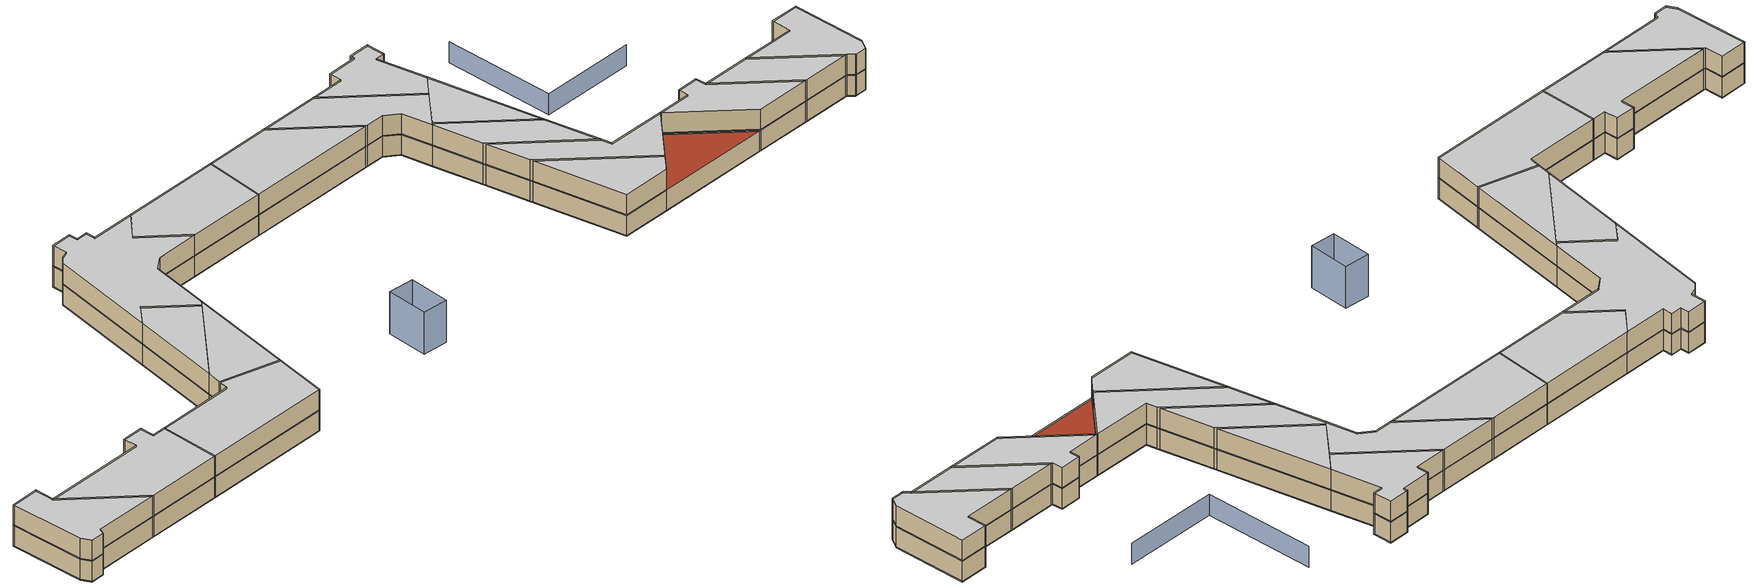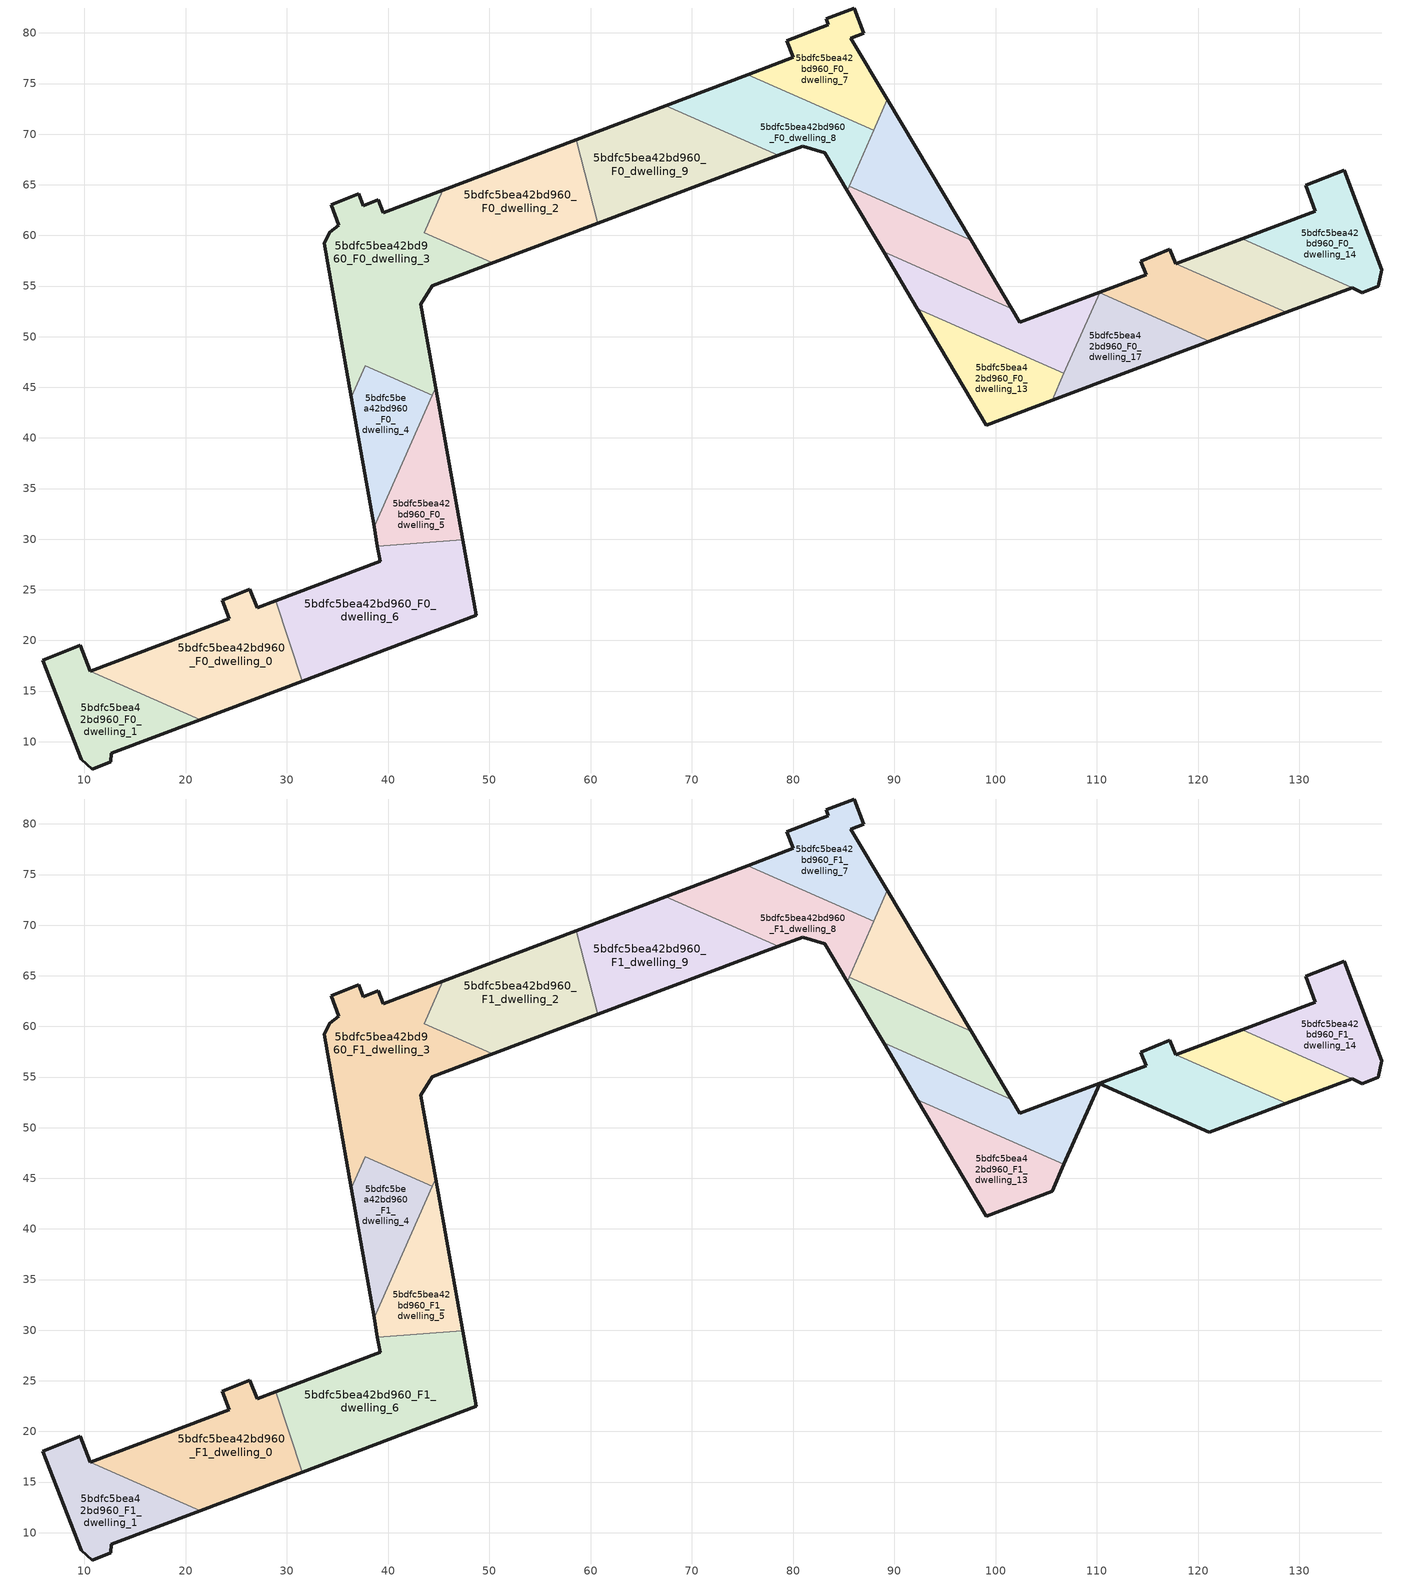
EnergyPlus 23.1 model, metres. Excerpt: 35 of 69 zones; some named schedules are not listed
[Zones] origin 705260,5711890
5bdfc5bea42bd960_F0_dwelling_0
 floor ground (EU_floor_Construction): 31.53,15.99 28.88,23.9 27.05,23.21 26.34,25.04 23.58,23.99 24.28,22.16 10.56,16.97 21.44,12.17 z0
 wall outside (EU_wall_Construction): 31.53,15.99 21.44,12.17 / 10.56,16.97 24.28,22.16 23.58,23.99 26.34,25.04 27.05,23.21 28.88,23.9 z0:3
 wall to 5bdfc5bea42bd960_F0_dwelling_6 (EU_wall_Construction): 28.88,23.9 31.53,15.99 z0:3
 wall to 5bdfc5bea42bd960_F0_dwelling_1 (EU_wall_Construction): 21.44,12.17 10.56,16.97 z0:3
5bdfc5bea42bd960_F0_dwelling_1
 floor ground (EU_floor_Construction): 21.44,12.17 10.56,16.97 9.6,19.5 5.87,18.06 9.7,8.28 10.77,7.3 12.61,8.01 12.64,8.84 z0
 wall outside (EU_wall_Construction): 21.44,12.17 12.64,8.84 12.61,8.01 10.77,7.3 9.7,8.28 5.87,18.06 9.6,19.5 10.56,16.97 z0:3
5bdfc5bea42bd960_F0_dwelling_10
 floor ground (EU_floor_Construction): 97.57,59.55 89.31,73.44 85.52,64.87 z0
 wall outside (EU_wall_Construction): 89.31,73.44 97.57,59.55 z0:3
 wall to 5bdfc5bea42bd960_F0_dwelling_11 (EU_wall_Construction): 97.57,59.55 85.52,64.87 z0:3
 wall to 5bdfc5bea42bd960_F0_dwelling_8 (EU_wall_Construction): 85.52,64.87 87.96,70.39 z0:3
 wall to 5bdfc5bea42bd960_F0_dwelling_7 (EU_wall_Construction): 87.96,70.39 89.31,73.44 z0:3
5bdfc5bea42bd960_F0_dwelling_11
 floor ground (EU_floor_Construction): 101.61,52.76 97.57,59.55 85.52,64.87 85.33,64.43 88.92,58.37 z0
 wall outside (EU_wall_Construction): 88.92,58.37 85.33,64.43 / 97.57,59.55 101.61,52.76 z0:3
 wall to 5bdfc5bea42bd960_F0_dwelling_12 (EU_wall_Construction): 101.61,52.76 88.92,58.37 z0:3
 wall to 5bdfc5bea42bd960_F0_dwelling_8 (EU_wall_Construction): 85.33,64.43 85.52,64.87 z0:3
5bdfc5bea42bd960_F0_dwelling_12
 floor ground (EU_floor_Construction): 106.75,46.37 110.27,54.34 110.3,54.41 102.39,51.45 101.61,52.76 88.92,58.37 92.23,52.78 z0
 wall outside (EU_wall_Construction): 101.61,52.76 102.39,51.45 110.3,54.41 / 92.23,52.78 88.92,58.37 z0:3
 wall to 5bdfc5bea42bd960_F0_dwelling_16 (EU_wall_Construction): 110.3,54.41 110.27,54.34 z0:3
 wall to 5bdfc5bea42bd960_F0_dwelling_13 (EU_wall_Construction): 106.75,46.37 92.23,52.78 z0:3
 wall to 5bdfc5bea42bd960_F0_dwelling_17 (EU_wall_Construction): 110.27,54.34 106.75,46.37 z0:3
5bdfc5bea42bd960_F0_dwelling_13
 floor ground (EU_floor_Construction): 105.57,43.71 106.75,46.37 92.23,52.78 99.05,41.26 z0
 wall outside (EU_wall_Construction): 105.57,43.71 99.05,41.26 92.23,52.78 z0:3
 wall to 5bdfc5bea42bd960_F0_dwelling_17 (EU_wall_Construction): 106.75,46.37 105.57,43.71 z0:3
5bdfc5bea42bd960_F0_dwelling_14
 floor ground (EU_floor_Construction): 137.8,54.96 138.14,56.59 134.44,66.42 130.62,64.95 131.55,62.37 124.35,59.67 135.24,54.86 136.19,54.36 136.29,54.4 z0
 wall outside (EU_wall_Construction): 124.35,59.67 131.55,62.37 130.62,64.95 134.44,66.42 138.14,56.59 137.8,54.96 136.29,54.4 136.19,54.36 135.24,54.86 z0:3
 wall to 5bdfc5bea42bd960_F0_dwelling_15 (EU_wall_Construction): 135.24,54.86 124.35,59.67 z0:3
5bdfc5bea42bd960_F0_dwelling_15
 floor ground (EU_floor_Construction): 135.24,54.86 124.35,59.67 117.78,57.21 128.68,52.39 z0
 wall outside (EU_wall_Construction): 117.78,57.21 124.35,59.67 / 135.24,54.86 128.68,52.39 z0:3
 wall to 5bdfc5bea42bd960_F0_dwelling_16 (EU_wall_Construction): 128.68,52.39 117.78,57.21 z0:3
5bdfc5bea42bd960_F0_dwelling_16
 floor ground (EU_floor_Construction): 128.68,52.39 117.78,57.21 117.21,58.62 114.32,57.47 114.86,56.12 110.3,54.41 110.27,54.34 121.11,49.55 z0
 wall outside (EU_wall_Construction): 110.3,54.41 114.86,56.12 114.32,57.47 117.21,58.62 117.78,57.21 / 128.68,52.39 121.11,49.55 z0:3
 wall to 5bdfc5bea42bd960_F0_dwelling_17 (EU_wall_Construction): 121.11,49.55 110.27,54.34 z0:3
5bdfc5bea42bd960_F0_dwelling_17
 floor ground (EU_floor_Construction): 121.11,49.55 110.27,54.34 105.57,43.71 z0
 wall outside (EU_wall_Construction): 121.11,49.55 105.57,43.71 z0:3
 roof outside (EU_roof_Construction): 121.11,49.55 105.57,43.71 110.27,54.34 z3
5bdfc5bea42bd960_F0_dwelling_2
 floor ground (EU_floor_Construction): 60.69,61.2 58.57,69.46 45.39,64.46 43.54,60.29 50.16,57.37 50.09,57.21 z0
 wall outside (EU_wall_Construction): 60.69,61.2 50.09,57.21 / 45.39,64.46 58.57,69.46 z0:3
 wall to 5bdfc5bea42bd960_F0_dwelling_3 (EU_wall_Construction): 50.09,57.21 50.16,57.37 43.54,60.29 45.39,64.46 z0:3
 wall to 5bdfc5bea42bd960_F0_dwelling_9 (EU_wall_Construction): 58.57,69.46 60.69,61.2 z0:3
5bdfc5bea42bd960_F0_dwelling_3
 floor ground (EU_floor_Construction): 44.67,44.96 43.19,53.2 44.36,55.05 50.09,57.21 50.16,57.37 43.54,60.29 45.39,64.46 39.49,62.23 39.02,63.52 37.52,62.95 37.08,64.1 34.36,63.02 35.1,61.03 34.24,60.3 33.68,59.23 36.35,44.01 37.73,47.13 44.34,44.21 z0
 wall outside (EU_wall_Construction): 50.09,57.21 44.36,55.05 43.19,53.2 44.67,44.96 / 36.35,44.01 33.68,59.23 34.24,60.3 35.1,61.03 34.36,63.02 37.08,64.1 37.52,62.95 39.02,63.52 39.49,62.23 45.39,64.46 z0:3
 wall to 5bdfc5bea42bd960_F0_dwelling_4 (EU_wall_Construction): 44.34,44.21 37.73,47.13 36.35,44.01 z0:3
 wall to 5bdfc5bea42bd960_F0_dwelling_5 (EU_wall_Construction): 44.67,44.96 44.34,44.21 z0:3
5bdfc5bea42bd960_F0_dwelling_4
 floor ground (EU_floor_Construction): 38.6,31.21 44.34,44.21 37.73,47.13 36.35,44.01 z0
 wall outside (EU_wall_Construction): 38.6,31.21 36.35,44.01 z0:3
 wall to 5bdfc5bea42bd960_F0_dwelling_5 (EU_wall_Construction): 44.34,44.21 38.6,31.21 z0:3
5bdfc5bea42bd960_F0_dwelling_5
 floor ground (EU_floor_Construction): 47.37,29.96 44.67,44.96 38.6,31.21 38.94,29.3 z0
 wall outside (EU_wall_Construction): 44.67,44.96 47.37,29.96 / 38.94,29.3 38.6,31.21 z0:3
 wall to 5bdfc5bea42bd960_F0_dwelling_6 (EU_wall_Construction): 47.37,29.96 38.94,29.3 z0:3
5bdfc5bea42bd960_F0_dwelling_6
 floor ground (EU_floor_Construction): 48.71,22.49 47.37,29.96 38.94,29.3 39.2,27.81 28.88,23.9 31.53,15.99 z0
 wall outside (EU_wall_Construction): 47.37,29.96 48.71,22.49 31.53,15.99 / 28.88,23.9 39.2,27.81 38.94,29.3 z0:3
5bdfc5bea42bd960_F0_dwelling_7
 floor ground (EU_floor_Construction): 87.96,70.39 89.31,73.44 85.7,79.5 86.98,79.96 86.03,82.47 83.26,81.41 83.47,80.84 79.39,79.22 80.01,77.58 75.53,75.88 z0
 wall outside (EU_wall_Construction): 75.53,75.88 80.01,77.58 79.39,79.22 83.47,80.84 83.26,81.41 86.03,82.47 86.98,79.96 85.7,79.5 89.31,73.44 z0:3
 wall to 5bdfc5bea42bd960_F0_dwelling_8 (EU_wall_Construction): 87.96,70.39 75.53,75.88 z0:3
5bdfc5bea42bd960_F0_dwelling_8
 floor ground (EU_floor_Construction): 85.33,64.43 87.96,70.39 75.53,75.88 67.42,72.81 78.51,67.91 80.94,68.83 83.13,68.15 z0
 wall outside (EU_wall_Construction): 67.42,72.81 75.53,75.88 / 85.33,64.43 83.13,68.15 80.94,68.83 78.51,67.91 z0:3
 wall to 5bdfc5bea42bd960_F0_dwelling_9 (EU_wall_Construction): 78.51,67.91 67.42,72.81 z0:3
5bdfc5bea42bd960_F0_dwelling_9
 floor ground (EU_floor_Construction): 78.51,67.91 67.42,72.81 58.57,69.46 60.69,61.2 z0
 wall outside (EU_wall_Construction): 78.51,67.91 60.69,61.2 / 58.57,69.46 67.42,72.81 z0:3
5bdfc5bea42bd960_F1_dwelling_0
 floor to 5bdfc5bea42bd960_F0_dwelling_0 (EU_floor_Construction): 31.53,15.99 28.88,23.9 27.05,23.21 26.34,25.04 23.58,23.99 24.28,22.16 10.56,16.97 21.44,12.17 z3
 wall outside (EU_wall_Construction): 31.53,15.99 21.44,12.17 / 10.56,16.97 24.28,22.16 23.58,23.99 26.34,25.04 27.05,23.21 28.88,23.9 z3:6
 wall to 5bdfc5bea42bd960_F1_dwelling_6 (EU_wall_Construction): 28.88,23.9 31.53,15.99 z3:6
 wall to 5bdfc5bea42bd960_F1_dwelling_1 (EU_wall_Construction): 21.44,12.17 10.56,16.97 z3:6
 ceiling to 5bdfc5bea42bd960_F2_dwelling_0 (EU_floor_Construction): 28.88,23.9 31.53,15.99 21.44,12.17 10.56,16.97 24.28,22.16 23.58,23.99 26.34,25.04 27.05,23.21 z6
5bdfc5bea42bd960_F1_dwelling_1
 floor to 5bdfc5bea42bd960_F0_dwelling_1 (EU_floor_Construction): 21.44,12.17 10.56,16.97 9.6,19.5 5.87,18.06 9.7,8.28 10.77,7.3 12.61,8.01 12.64,8.84 z3
 wall outside (EU_wall_Construction): 21.44,12.17 12.64,8.84 12.61,8.01 10.77,7.3 9.7,8.28 5.87,18.06 9.6,19.5 10.56,16.97 z3:6
 ceiling to 5bdfc5bea42bd960_F2_dwelling_1 (EU_floor_Construction): 21.44,12.17 12.64,8.84 12.61,8.01 10.77,7.3 9.7,8.28 5.87,18.06 9.6,19.5 10.56,16.97 z6
5bdfc5bea42bd960_F1_dwelling_10
 floor to 5bdfc5bea42bd960_F0_dwelling_10 (EU_floor_Construction): 97.57,59.55 89.31,73.44 85.52,64.87 z3
 wall outside (EU_wall_Construction): 89.31,73.44 97.57,59.55 z3:6
 wall to 5bdfc5bea42bd960_F1_dwelling_11 (EU_wall_Construction): 97.57,59.55 85.52,64.87 z3:6
 wall to 5bdfc5bea42bd960_F1_dwelling_8 (EU_wall_Construction): 85.52,64.87 87.96,70.39 z3:6
 wall to 5bdfc5bea42bd960_F1_dwelling_7 (EU_wall_Construction): 87.96,70.39 89.31,73.44 z3:6
 ceiling to 5bdfc5bea42bd960_F2_dwelling_10 (EU_floor_Construction): 89.31,73.44 97.57,59.55 85.52,64.87 z6
5bdfc5bea42bd960_F1_dwelling_11
 floor to 5bdfc5bea42bd960_F0_dwelling_11 (EU_floor_Construction): 101.61,52.76 97.57,59.55 85.52,64.87 85.33,64.43 88.92,58.37 z3
 wall outside (EU_wall_Construction): 88.92,58.37 85.33,64.43 / 97.57,59.55 101.61,52.76 z3:6
 wall to 5bdfc5bea42bd960_F1_dwelling_12 (EU_wall_Construction): 101.61,52.76 88.92,58.37 z3:6
 wall to 5bdfc5bea42bd960_F1_dwelling_8 (EU_wall_Construction): 85.33,64.43 85.52,64.87 z3:6
 ceiling to 5bdfc5bea42bd960_F2_dwelling_11 (EU_floor_Construction): 97.57,59.55 101.61,52.76 88.92,58.37 85.33,64.43 85.52,64.87 z6
5bdfc5bea42bd960_F1_dwelling_12
 floor to 5bdfc5bea42bd960_F0_dwelling_12 (EU_floor_Construction): 106.75,46.37 110.27,54.34 110.3,54.41 102.39,51.45 101.61,52.76 88.92,58.37 92.23,52.78 z3
 wall outside (EU_wall_Construction): 101.61,52.76 102.39,51.45 110.3,54.41 / 110.27,54.34 106.75,46.37 / 92.23,52.78 88.92,58.37 z3:6
 wall to 5bdfc5bea42bd960_F1_dwelling_16 (EU_wall_Construction): 110.3,54.41 110.27,54.34 z3:6
 wall to 5bdfc5bea42bd960_F1_dwelling_13 (EU_wall_Construction): 106.75,46.37 92.23,52.78 z3:6
 ceiling to 5bdfc5bea42bd960_F2_dwelling_12 (EU_floor_Construction): 110.3,54.41 110.27,54.34 106.75,46.37 92.23,52.78 88.92,58.37 101.61,52.76 102.39,51.45 z6
5bdfc5bea42bd960_F1_dwelling_13
 floor to 5bdfc5bea42bd960_F0_dwelling_13 (EU_floor_Construction): 105.57,43.71 106.75,46.37 92.23,52.78 99.05,41.26 z3
 wall outside (EU_wall_Construction): 106.75,46.37 105.57,43.71 99.05,41.26 92.23,52.78 z3:6
 ceiling to 5bdfc5bea42bd960_F2_dwelling_13 (EU_floor_Construction): 106.75,46.37 105.57,43.71 99.05,41.26 92.23,52.78 z6
5bdfc5bea42bd960_F1_dwelling_14
 floor to 5bdfc5bea42bd960_F0_dwelling_14 (EU_floor_Construction): 137.8,54.96 138.14,56.59 134.44,66.42 130.62,64.95 131.55,62.37 124.35,59.67 135.24,54.86 136.19,54.36 136.29,54.4 z3
 wall outside (EU_wall_Construction): 124.35,59.67 131.55,62.37 130.62,64.95 134.44,66.42 138.14,56.59 137.8,54.96 136.29,54.4 136.19,54.36 135.24,54.86 z3:6
 wall to 5bdfc5bea42bd960_F1_dwelling_15 (EU_wall_Construction): 135.24,54.86 124.35,59.67 z3:6
 ceiling to 5bdfc5bea42bd960_F2_dwelling_14 (EU_floor_Construction): 134.44,66.42 138.14,56.59 137.8,54.96 136.29,54.4 136.19,54.36 135.24,54.86 124.35,59.67 131.55,62.37 130.62,64.95 z6
5bdfc5bea42bd960_F1_dwelling_15
 floor to 5bdfc5bea42bd960_F0_dwelling_15 (EU_floor_Construction): 135.24,54.86 124.35,59.67 117.78,57.21 128.68,52.39 z3
 wall outside (EU_wall_Construction): 117.78,57.21 124.35,59.67 / 135.24,54.86 128.68,52.39 z3:6
 wall to 5bdfc5bea42bd960_F1_dwelling_16 (EU_wall_Construction): 128.68,52.39 117.78,57.21 z3:6
 ceiling to 5bdfc5bea42bd960_F2_dwelling_15 (EU_floor_Construction): 135.24,54.86 128.68,52.39 117.78,57.21 124.35,59.67 z6
5bdfc5bea42bd960_F1_dwelling_16
 floor to 5bdfc5bea42bd960_F0_dwelling_16 (EU_floor_Construction): 128.68,52.39 117.78,57.21 117.21,58.62 114.32,57.47 114.86,56.12 110.3,54.41 110.27,54.34 121.11,49.55 z3
 wall outside (EU_wall_Construction): 110.3,54.41 114.86,56.12 114.32,57.47 117.21,58.62 117.78,57.21 / 128.68,52.39 121.11,49.55 110.27,54.34 z3:6
 ceiling to 5bdfc5bea42bd960_F2_dwelling_16 (EU_floor_Construction): 128.68,52.39 121.11,49.55 110.27,54.34 110.3,54.41 114.86,56.12 114.32,57.47 117.21,58.62 117.78,57.21 z6
5bdfc5bea42bd960_F1_dwelling_2
 floor to 5bdfc5bea42bd960_F0_dwelling_2 (EU_floor_Construction): 60.69,61.2 58.57,69.46 45.39,64.46 43.54,60.29 50.16,57.37 50.09,57.21 z3
 wall outside (EU_wall_Construction): 60.69,61.2 50.09,57.21 / 45.39,64.46 58.57,69.46 z3:6
 wall to 5bdfc5bea42bd960_F1_dwelling_3 (EU_wall_Construction): 50.09,57.21 50.16,57.37 43.54,60.29 45.39,64.46 z3:6
 wall to 5bdfc5bea42bd960_F1_dwelling_9 (EU_wall_Construction): 58.57,69.46 60.69,61.2 z3:6
 ceiling to 5bdfc5bea42bd960_F2_dwelling_2 (EU_floor_Construction): 58.57,69.46 60.69,61.2 50.09,57.21 50.16,57.37 43.54,60.29 45.39,64.46 z6
5bdfc5bea42bd960_F1_dwelling_3
 floor to 5bdfc5bea42bd960_F0_dwelling_3 (EU_floor_Construction): 44.67,44.96 43.19,53.2 44.36,55.05 50.09,57.21 50.16,57.37 43.54,60.29 45.39,64.46 39.49,62.23 39.02,63.52 37.52,62.95 37.08,64.1 34.36,63.02 35.1,61.03 34.24,60.3 33.68,59.23 36.35,44.01 37.73,47.13 44.34,44.21 z3
 wall outside (EU_wall_Construction): 50.09,57.21 44.36,55.05 43.19,53.2 44.67,44.96 / 36.35,44.01 33.68,59.23 34.24,60.3 35.1,61.03 34.36,63.02 37.08,64.1 37.52,62.95 39.02,63.52 39.49,62.23 45.39,64.46 z3:6
 wall to 5bdfc5bea42bd960_F1_dwelling_4 (EU_wall_Construction): 44.34,44.21 37.73,47.13 36.35,44.01 z3:6
 wall to 5bdfc5bea42bd960_F1_dwelling_5 (EU_wall_Construction): 44.67,44.96 44.34,44.21 z3:6
 ceiling to 5bdfc5bea42bd960_F2_dwelling_3 (EU_floor_Construction): 45.39,64.46 43.54,60.29 50.16,57.37 50.09,57.21 44.36,55.05 43.19,53.2 44.67,44.96 44.34,44.21 37.73,47.13 36.35,44.01 33.68,59.23 34.24,60.3 35.1,61.03 34.36,63.02 37.08,64.1 37.52,62.95 39.02,63.52 39.49,62.23 z6
5bdfc5bea42bd960_F1_dwelling_4
 floor to 5bdfc5bea42bd960_F0_dwelling_4 (EU_floor_Construction): 38.6,31.21 44.34,44.21 37.73,47.13 36.35,44.01 z3
 wall outside (EU_wall_Construction): 38.6,31.21 36.35,44.01 z3:6
 wall to 5bdfc5bea42bd960_F1_dwelling_5 (EU_wall_Construction): 44.34,44.21 38.6,31.21 z3:6
 ceiling to 5bdfc5bea42bd960_F2_dwelling_4 (EU_floor_Construction): 44.34,44.21 38.6,31.21 36.35,44.01 37.73,47.13 z6
5bdfc5bea42bd960_F1_dwelling_5
 floor to 5bdfc5bea42bd960_F0_dwelling_5 (EU_floor_Construction): 47.37,29.96 44.67,44.96 38.6,31.21 38.94,29.3 z3
 wall outside (EU_wall_Construction): 44.67,44.96 47.37,29.96 / 38.94,29.3 38.6,31.21 z3:6
 wall to 5bdfc5bea42bd960_F1_dwelling_6 (EU_wall_Construction): 47.37,29.96 38.94,29.3 z3:6
 ceiling to 5bdfc5bea42bd960_F2_dwelling_5 (EU_floor_Construction): 44.67,44.96 47.37,29.96 38.94,29.3 38.6,31.21 z6
5bdfc5bea42bd960_F1_dwelling_6
 floor to 5bdfc5bea42bd960_F0_dwelling_6 (EU_floor_Construction): 48.71,22.49 47.37,29.96 38.94,29.3 39.2,27.81 28.88,23.9 31.53,15.99 z3
 wall outside (EU_wall_Construction): 47.37,29.96 48.71,22.49 31.53,15.99 / 28.88,23.9 39.2,27.81 38.94,29.3 z3:6
 ceiling to 5bdfc5bea42bd960_F2_dwelling_6 (EU_floor_Construction): 47.37,29.96 48.71,22.49 31.53,15.99 28.88,23.9 39.2,27.81 38.94,29.3 z6
5bdfc5bea42bd960_F1_dwelling_7
 floor to 5bdfc5bea42bd960_F0_dwelling_7 (EU_floor_Construction): 87.96,70.39 89.31,73.44 85.7,79.5 86.98,79.96 86.03,82.47 83.26,81.41 83.47,80.84 79.39,79.22 80.01,77.58 75.53,75.88 z3
 wall outside (EU_wall_Construction): 75.53,75.88 80.01,77.58 79.39,79.22 83.47,80.84 83.26,81.41 86.03,82.47 86.98,79.96 85.7,79.5 89.31,73.44 z3:6
 wall to 5bdfc5bea42bd960_F1_dwelling_8 (EU_wall_Construction): 87.96,70.39 75.53,75.88 z3:6
 ceiling to 5bdfc5bea42bd960_F2_dwelling_7 (EU_floor_Construction): 86.03,82.47 86.98,79.96 85.7,79.5 89.31,73.44 87.96,70.39 75.53,75.88 80.01,77.58 79.39,79.22 83.47,80.84 83.26,81.41 z6
5bdfc5bea42bd960_F1_dwelling_8
 floor to 5bdfc5bea42bd960_F0_dwelling_8 (EU_floor_Construction): 85.33,64.43 87.96,70.39 75.53,75.88 67.42,72.81 78.51,67.91 80.94,68.83 83.13,68.15 z3
 wall outside (EU_wall_Construction): 67.42,72.81 75.53,75.88 / 85.33,64.43 83.13,68.15 80.94,68.83 78.51,67.91 z3:6
 wall to 5bdfc5bea42bd960_F1_dwelling_9 (EU_wall_Construction): 78.51,67.91 67.42,72.81 z3:6
 ceiling to 5bdfc5bea42bd960_F2_dwelling_8 (EU_floor_Construction): 87.96,70.39 85.33,64.43 83.13,68.15 80.94,68.83 78.51,67.91 67.42,72.81 75.53,75.88 z6
5bdfc5bea42bd960_F1_dwelling_9
 floor to 5bdfc5bea42bd960_F0_dwelling_9 (EU_floor_Construction): 78.51,67.91 67.42,72.81 58.57,69.46 60.69,61.2 z3
 wall outside (EU_wall_Construction): 78.51,67.91 60.69,61.2 / 58.57,69.46 67.42,72.81 z3:6
 ceiling to 5bdfc5bea42bd960_F2_dwelling_9 (EU_floor_Construction): 78.51,67.91 60.69,61.2 58.57,69.46 67.42,72.81 z6
shading: 66.87,30.78 65.22,36.39 / 65.22,36.39 68.66,37.4 / 68.66,37.4 70.31,31.79 / 70.31,31.79 66.87,30.78 z0:6; 115.05,72.33 102.35,67.61 / 102.35,67.61 96.84,82.44 z0:3
[Building]
EU S2 Campaign: North Axis=0; Terrain=City; Solar Distribution=FullExterior
[Site:Location]
London: Latitude=51.5; Longitude=-0.5; Time Zone=0; Elevation=25
[SizingPeriod:WeatherFileDays]
AnnualSizingPeriod: Begin Month=1; Begin Day of Month=1; End Month=12; End Day of Month=31; Day of Week for Start Day=Monday; Use Weather File Daylight Saving Period=No; Use Weather File Rain and Snow Indicators=No
[MATERIAL]
EU_InternalMass_Material: Roughness=MediumRough; Thickness=0.1; Conductivity=1; Density=1800; Specific Heat=900; Thermal Absorptance=0.9; Solar Absorptance=0.7; Visible Absorptance=0.7
[MATERIAL:NOMASS] Roughness=MediumRough; Thermal Absorptance=0.9; Solar Absorptance=0.7; Visible Absorptance=0.7
Name | Thermal Resistance
EU_wall_NoMass | 0.635353
EU_roof_NoMass | 0.675062
EU_floor_NoMass | 1.96382
[CONSTRUCTION]
EU_wall_Construction: EU_wall_NoMass
EU_roof_Construction: EU_roof_NoMass
EU_floor_Construction: EU_floor_NoMass
EU_InternalMass_Construction: EU_InternalMass_Material
[ZONE] Type=1; Multiplier=1; Ceiling Height=autocalculate; Floor Area=autocalculate; Part of Total Floor Area=Yes
Name | Volume
5bdfc5bea42bd960_F0_dwelling_0; 5bdfc5bea42bd960_F1_dwelling_0 | 397.381
5bdfc5bea42bd960_F0_dwelling_1; 5bdfc5bea42bd960_F1_dwelling_1 | 241.644
5bdfc5bea42bd960_F0_dwelling_10; 5bdfc5bea42bd960_F1_dwelling_10 | 185.026
5bdfc5bea42bd960_F0_dwelling_11; 5bdfc5bea42bd960_F1_dwelling_11 | 189.787
5bdfc5bea42bd960_F0_dwelling_12; 5bdfc5bea42bd960_F1_dwelling_12 | 245.201
5bdfc5bea42bd960_F0_dwelling_13; 5bdfc5bea42bd960_F1_dwelling_13 | 206.672
5bdfc5bea42bd960_F0_dwelling_14; 5bdfc5bea42bd960_F1_dwelling_14 | 228.429
5bdfc5bea42bd960_F0_dwelling_15; 5bdfc5bea42bd960_F1_dwelling_15 | 175.304
5bdfc5bea42bd960_F0_dwelling_16; 5bdfc5bea42bd960_F1_dwelling_16 | 216.287
5bdfc5bea42bd960_F0_dwelling_17 | 206.671
5bdfc5bea42bd960_F0_dwelling_2; 5bdfc5bea42bd960_F1_dwelling_2 | 370.118
5bdfc5bea42bd960_F0_dwelling_3; 5bdfc5bea42bd960_F1_dwelling_3 | 537.442
5bdfc5bea42bd960_F0_dwelling_4; 5bdfc5bea42bd960_F1_dwelling_4 | 190.948
5bdfc5bea42bd960_F0_dwelling_5; 5bdfc5bea42bd960_F1_dwelling_5 | 216.699
5bdfc5bea42bd960_F0_dwelling_6; 5bdfc5bea42bd960_F1_dwelling_6 | 482.843
5bdfc5bea42bd960_F0_dwelling_7; 5bdfc5bea42bd960_F1_dwelling_7 | 229.801
5bdfc5bea42bd960_F0_dwelling_8; 5bdfc5bea42bd960_F1_dwelling_8 | 277.2
5bdfc5bea42bd960_F0_dwelling_9; 5bdfc5bea42bd960_F1_dwelling_9 | 362.695
[INTERNALMASS] Construction=EU_InternalMass_Construction
Name | Zone or ZoneList | Surface Area
5bdfc5bea42bd960_F0_dwelling_0_EU_InternalMass | 5bdfc5bea42bd960_F0_dwelling_0 | 132.462
5bdfc5bea42bd960_F0_dwelling_1_EU_InternalMass | 5bdfc5bea42bd960_F0_dwelling_1 | 80.5485
5bdfc5bea42bd960_F0_dwelling_2_EU_InternalMass | 5bdfc5bea42bd960_F0_dwelling_2 | 123.368
5bdfc5bea42bd960_F0_dwelling_3_EU_InternalMass | 5bdfc5bea42bd960_F0_dwelling_3 | 179.15
5bdfc5bea42bd960_F0_dwelling_4_EU_InternalMass | 5bdfc5bea42bd960_F0_dwelling_4 | 63.649
5bdfc5bea42bd960_F0_dwelling_5_EU_InternalMass | 5bdfc5bea42bd960_F0_dwelling_5 | 72.2327
5bdfc5bea42bd960_F0_dwelling_6_EU_InternalMass | 5bdfc5bea42bd960_F0_dwelling_6 | 160.944
5bdfc5bea42bd960_F0_dwelling_7_EU_InternalMass | 5bdfc5bea42bd960_F0_dwelling_7 | 76.6003
5bdfc5bea42bd960_F0_dwelling_8_EU_InternalMass | 5bdfc5bea42bd960_F0_dwelling_8 | 92.4015
5bdfc5bea42bd960_F0_dwelling_9_EU_InternalMass | 5bdfc5bea42bd960_F0_dwelling_9 | 120.894
5bdfc5bea42bd960_F0_dwelling_10_EU_InternalMass | 5bdfc5bea42bd960_F0_dwelling_10 | 61.678
5bdfc5bea42bd960_F0_dwelling_11_EU_InternalMass | 5bdfc5bea42bd960_F0_dwelling_11 | 63.2614
5bdfc5bea42bd960_F0_dwelling_12_EU_InternalMass | 5bdfc5bea42bd960_F0_dwelling_12 | 81.7342
5bdfc5bea42bd960_F0_dwelling_13_EU_InternalMass | 5bdfc5bea42bd960_F0_dwelling_13 | 68.8905
5bdfc5bea42bd960_F0_dwelling_14_EU_InternalMass | 5bdfc5bea42bd960_F0_dwelling_14 | 76.1422
5bdfc5bea42bd960_F0_dwelling_15_EU_InternalMass | 5bdfc5bea42bd960_F0_dwelling_15 | 58.4348
5bdfc5bea42bd960_F0_dwelling_16_EU_InternalMass | 5bdfc5bea42bd960_F0_dwelling_16 | 72.0945
5bdfc5bea42bd960_F0_dwelling_17_EU_InternalMass | 5bdfc5bea42bd960_F0_dwelling_17 | 68.8903
5bdfc5bea42bd960_F1_dwelling_0_EU_InternalMass | 5bdfc5bea42bd960_F1_dwelling_0 | 115.563
5bdfc5bea42bd960_F1_dwelling_1_EU_InternalMass | 5bdfc5bea42bd960_F1_dwelling_1 | 91.8486
5bdfc5bea42bd960_F1_dwelling_2_EU_InternalMass | 5bdfc5bea42bd960_F1_dwelling_2 | 91.8633
5bdfc5bea42bd960_F1_dwelling_3_EU_InternalMass | 5bdfc5bea42bd960_F1_dwelling_3 | 91.8493
5bdfc5bea42bd960_F1_dwelling_4_EU_InternalMass | 5bdfc5bea42bd960_F1_dwelling_4 | 91.8446
5bdfc5bea42bd960_F1_dwelling_5_EU_InternalMass | 5bdfc5bea42bd960_F1_dwelling_5 | 91.3112
5bdfc5bea42bd960_F1_dwelling_6_EU_InternalMass | 5bdfc5bea42bd960_F1_dwelling_6 | 92.3996
5bdfc5bea42bd960_F1_dwelling_7_EU_InternalMass | 5bdfc5bea42bd960_F1_dwelling_7 | 77.3999
5bdfc5bea42bd960_F1_dwelling_8_EU_InternalMass | 5bdfc5bea42bd960_F1_dwelling_8 | 106.313
5bdfc5bea42bd960_F1_dwelling_9_EU_InternalMass | 5bdfc5bea42bd960_F1_dwelling_9 | 128.035
5bdfc5bea42bd960_F1_dwelling_10_EU_InternalMass | 5bdfc5bea42bd960_F1_dwelling_10 | 164.448
5bdfc5bea42bd960_F1_dwelling_11_EU_InternalMass | 5bdfc5bea42bd960_F1_dwelling_11 | 78.1274
5bdfc5bea42bd960_F1_dwelling_12_EU_InternalMass | 5bdfc5bea42bd960_F1_dwelling_12 | 70.6648
5bdfc5bea42bd960_F1_dwelling_13_EU_InternalMass | 5bdfc5bea42bd960_F1_dwelling_13 | 73.1359
5bdfc5bea42bd960_F1_dwelling_14_EU_InternalMass | 5bdfc5bea42bd960_F1_dwelling_14 | 64.8996
5bdfc5bea42bd960_F1_dwelling_15_EU_InternalMass | 5bdfc5bea42bd960_F1_dwelling_15 | 57.1176
5bdfc5bea42bd960_F1_dwelling_16_EU_InternalMass | 5bdfc5bea42bd960_F1_dwelling_16 | 166.529
[OTHEREQUIPMENT] Fuel Type=Electricity; Design Level Calculation Method=Watts/Area; Power per Zone Floor Area=1; Fraction Latent=0; Fraction Radiant=0; Fraction Lost=0; Carbon Dioxide Generation Rate=0; EndUse Subcategory=EU_Step8_InternalGains
Name | Zone or ZoneList or Space or SpaceList | Schedule
EU_Step8_InternalGain_5bdfc5bea42bd960_F0_dwelling_0_f000 | 5bdfc5bea42bd960_F0_dwelling_0 | EU_Step8_GainSchedule_5bdfc5bea42bd960_F0_dwelling_0_f000
EU_Step8_InternalGain_5bdfc5bea42bd960_F0_dwelling_1_f000 | 5bdfc5bea42bd960_F0_dwelling_1 | EU_Step8_GainSchedule_5bdfc5bea42bd960_F0_dwelling_1_f000
EU_Step8_InternalGain_5bdfc5bea42bd960_F0_dwelling_2_f000 | 5bdfc5bea42bd960_F0_dwelling_2 | EU_Step8_GainSchedule_5bdfc5bea42bd960_F0_dwelling_2_f000
EU_Step8_InternalGain_5bdfc5bea42bd960_F0_dwelling_3_f000 | 5bdfc5bea42bd960_F0_dwelling_3 | EU_Step8_GainSchedule_5bdfc5bea42bd960_F0_dwelling_3_f000
EU_Step8_InternalGain_5bdfc5bea42bd960_F0_dwelling_4_f000 | 5bdfc5bea42bd960_F0_dwelling_4 | EU_Step8_GainSchedule_5bdfc5bea42bd960_F0_dwelling_4_f000
EU_Step8_InternalGain_5bdfc5bea42bd960_F0_dwelling_5_f000 | 5bdfc5bea42bd960_F0_dwelling_5 | EU_Step8_GainSchedule_5bdfc5bea42bd960_F0_dwelling_5_f000
EU_Step8_InternalGain_5bdfc5bea42bd960_F0_dwelling_6_f000 | 5bdfc5bea42bd960_F0_dwelling_6 | EU_Step8_GainSchedule_5bdfc5bea42bd960_F0_dwelling_6_f000
EU_Step8_InternalGain_5bdfc5bea42bd960_F0_dwelling_7_f000 | 5bdfc5bea42bd960_F0_dwelling_7 | EU_Step8_GainSchedule_5bdfc5bea42bd960_F0_dwelling_7_f000
EU_Step8_InternalGain_5bdfc5bea42bd960_F0_dwelling_8_f000 | 5bdfc5bea42bd960_F0_dwelling_8 | EU_Step8_GainSchedule_5bdfc5bea42bd960_F0_dwelling_8_f000
EU_Step8_InternalGain_5bdfc5bea42bd960_F0_dwelling_9_f000 | 5bdfc5bea42bd960_F0_dwelling_9 | EU_Step8_GainSchedule_5bdfc5bea42bd960_F0_dwelling_9_f000
EU_Step8_InternalGain_5bdfc5bea42bd960_F0_dwelling_10_f000 | 5bdfc5bea42bd960_F0_dwelling_10 | EU_Step8_GainSchedule_5bdfc5bea42bd960_F0_dwelling_10_f000
EU_Step8_InternalGain_5bdfc5bea42bd960_F0_dwelling_11_f000 | 5bdfc5bea42bd960_F0_dwelling_11 | EU_Step8_GainSchedule_5bdfc5bea42bd960_F0_dwelling_11_f000
EU_Step8_InternalGain_5bdfc5bea42bd960_F0_dwelling_12_f000 | 5bdfc5bea42bd960_F0_dwelling_12 | EU_Step8_GainSchedule_5bdfc5bea42bd960_F0_dwelling_12_f000
EU_Step8_InternalGain_5bdfc5bea42bd960_F0_dwelling_13_f000 | 5bdfc5bea42bd960_F0_dwelling_13 | EU_Step8_GainSchedule_5bdfc5bea42bd960_F0_dwelling_13_f000
EU_Step8_InternalGain_5bdfc5bea42bd960_F0_dwelling_14_f000 | 5bdfc5bea42bd960_F0_dwelling_14 | EU_Step8_GainSchedule_5bdfc5bea42bd960_F0_dwelling_14_f000
EU_Step8_InternalGain_5bdfc5bea42bd960_F0_dwelling_15_f000 | 5bdfc5bea42bd960_F0_dwelling_15 | EU_Step8_GainSchedule_5bdfc5bea42bd960_F0_dwelling_15_f000
EU_Step8_InternalGain_5bdfc5bea42bd960_F0_dwelling_16_f000 | 5bdfc5bea42bd960_F0_dwelling_16 | EU_Step8_GainSchedule_5bdfc5bea42bd960_F0_dwelling_16_f000
EU_Step8_InternalGain_5bdfc5bea42bd960_F0_dwelling_17_f000 | 5bdfc5bea42bd960_F0_dwelling_17 | EU_Step8_GainSchedule_5bdfc5bea42bd960_F0_dwelling_17_f000
EU_Step8_InternalGain_5bdfc5bea42bd960_F1_dwelling_0_f000 | 5bdfc5bea42bd960_F1_dwelling_0 | EU_Step8_GainSchedule_5bdfc5bea42bd960_F1_dwelling_0_f000
EU_Step8_InternalGain_5bdfc5bea42bd960_F1_dwelling_1_f000 | 5bdfc5bea42bd960_F1_dwelling_1 | EU_Step8_GainSchedule_5bdfc5bea42bd960_F1_dwelling_1_f000
EU_Step8_InternalGain_5bdfc5bea42bd960_F1_dwelling_2_f000 | 5bdfc5bea42bd960_F1_dwelling_2 | EU_Step8_GainSchedule_5bdfc5bea42bd960_F1_dwelling_2_f000
EU_Step8_InternalGain_5bdfc5bea42bd960_F1_dwelling_3_f000 | 5bdfc5bea42bd960_F1_dwelling_3 | EU_Step8_GainSchedule_5bdfc5bea42bd960_F1_dwelling_3_f000
EU_Step8_InternalGain_5bdfc5bea42bd960_F1_dwelling_4_f000 | 5bdfc5bea42bd960_F1_dwelling_4 | EU_Step8_GainSchedule_5bdfc5bea42bd960_F1_dwelling_4_f000
EU_Step8_InternalGain_5bdfc5bea42bd960_F1_dwelling_5_f000 | 5bdfc5bea42bd960_F1_dwelling_5 | EU_Step8_GainSchedule_5bdfc5bea42bd960_F1_dwelling_5_f000
EU_Step8_InternalGain_5bdfc5bea42bd960_F1_dwelling_6_f000 | 5bdfc5bea42bd960_F1_dwelling_6 | EU_Step8_GainSchedule_5bdfc5bea42bd960_F1_dwelling_6_f000
EU_Step8_InternalGain_5bdfc5bea42bd960_F1_dwelling_7_f000 | 5bdfc5bea42bd960_F1_dwelling_7 | EU_Step8_GainSchedule_5bdfc5bea42bd960_F1_dwelling_7_f000
EU_Step8_InternalGain_5bdfc5bea42bd960_F1_dwelling_8_f000 | 5bdfc5bea42bd960_F1_dwelling_8 | EU_Step8_GainSchedule_5bdfc5bea42bd960_F1_dwelling_8_f000
EU_Step8_InternalGain_5bdfc5bea42bd960_F1_dwelling_9_f000 | 5bdfc5bea42bd960_F1_dwelling_9 | EU_Step8_GainSchedule_5bdfc5bea42bd960_F1_dwelling_9_f000
EU_Step8_InternalGain_5bdfc5bea42bd960_F1_dwelling_10_f000 | 5bdfc5bea42bd960_F1_dwelling_10 | EU_Step8_GainSchedule_5bdfc5bea42bd960_F1_dwelling_10_f000
EU_Step8_InternalGain_5bdfc5bea42bd960_F1_dwelling_11_f000 | 5bdfc5bea42bd960_F1_dwelling_11 | EU_Step8_GainSchedule_5bdfc5bea42bd960_F1_dwelling_11_f000
EU_Step8_InternalGain_5bdfc5bea42bd960_F1_dwelling_12_f000 | 5bdfc5bea42bd960_F1_dwelling_12 | EU_Step8_GainSchedule_5bdfc5bea42bd960_F1_dwelling_12_f000
EU_Step8_InternalGain_5bdfc5bea42bd960_F1_dwelling_13_f000 | 5bdfc5bea42bd960_F1_dwelling_13 | EU_Step8_GainSchedule_5bdfc5bea42bd960_F1_dwelling_13_f000
EU_Step8_InternalGain_5bdfc5bea42bd960_F1_dwelling_14_f000 | 5bdfc5bea42bd960_F1_dwelling_14 | EU_Step8_GainSchedule_5bdfc5bea42bd960_F1_dwelling_14_f000
EU_Step8_InternalGain_5bdfc5bea42bd960_F1_dwelling_15_f000 | 5bdfc5bea42bd960_F1_dwelling_15 | EU_Step8_GainSchedule_5bdfc5bea42bd960_F1_dwelling_15_f000
EU_Step8_InternalGain_5bdfc5bea42bd960_F1_dwelling_16_f000 | 5bdfc5bea42bd960_F1_dwelling_16 | EU_Step8_GainSchedule_5bdfc5bea42bd960_F1_dwelling_16_f000
[ZONEVENTILATION:DESIGNFLOWRATE] Schedule=EU_AlwaysOn; Design Flow Rate Calculation Method=AirChanges/Hour; Air Changes per Hour=0.555504; Ventilation Type=Natural; Fan Pressure Rise=0; Fan Total Efficiency=1; Constant Term Coefficient=1; Temperature Term Coefficient=0; Velocity Term Coefficient=0; Velocity Squared Term Coefficient=0; Minimum Indoor Temperature=-100; Maximum Indoor Temperature=100; Delta Temperature=-100; Minimum Outdoor Temperature=-100; Maximum Outdoor Temperature=100; Maximum Wind Speed=40
Name | Zone or ZoneList or Space or SpaceList
EU_ConstantAir_5bdfc5bea42bd960_F0_dwelling_0 | 5bdfc5bea42bd960_F0_dwelling_0
EU_ConstantAir_5bdfc5bea42bd960_F0_dwelling_1 | 5bdfc5bea42bd960_F0_dwelling_1
EU_ConstantAir_5bdfc5bea42bd960_F0_dwelling_2 | 5bdfc5bea42bd960_F0_dwelling_2
EU_ConstantAir_5bdfc5bea42bd960_F0_dwelling_3 | 5bdfc5bea42bd960_F0_dwelling_3
EU_ConstantAir_5bdfc5bea42bd960_F0_dwelling_4 | 5bdfc5bea42bd960_F0_dwelling_4
EU_ConstantAir_5bdfc5bea42bd960_F0_dwelling_5 | 5bdfc5bea42bd960_F0_dwelling_5
EU_ConstantAir_5bdfc5bea42bd960_F0_dwelling_6 | 5bdfc5bea42bd960_F0_dwelling_6
EU_ConstantAir_5bdfc5bea42bd960_F0_dwelling_7 | 5bdfc5bea42bd960_F0_dwelling_7
EU_ConstantAir_5bdfc5bea42bd960_F0_dwelling_8 | 5bdfc5bea42bd960_F0_dwelling_8
EU_ConstantAir_5bdfc5bea42bd960_F0_dwelling_9 | 5bdfc5bea42bd960_F0_dwelling_9
EU_ConstantAir_5bdfc5bea42bd960_F0_dwelling_10 | 5bdfc5bea42bd960_F0_dwelling_10
EU_ConstantAir_5bdfc5bea42bd960_F0_dwelling_11 | 5bdfc5bea42bd960_F0_dwelling_11
EU_ConstantAir_5bdfc5bea42bd960_F0_dwelling_12 | 5bdfc5bea42bd960_F0_dwelling_12
EU_ConstantAir_5bdfc5bea42bd960_F0_dwelling_13 | 5bdfc5bea42bd960_F0_dwelling_13
EU_ConstantAir_5bdfc5bea42bd960_F0_dwelling_14 | 5bdfc5bea42bd960_F0_dwelling_14
EU_ConstantAir_5bdfc5bea42bd960_F0_dwelling_15 | 5bdfc5bea42bd960_F0_dwelling_15
EU_ConstantAir_5bdfc5bea42bd960_F0_dwelling_16 | 5bdfc5bea42bd960_F0_dwelling_16
EU_ConstantAir_5bdfc5bea42bd960_F0_dwelling_17 | 5bdfc5bea42bd960_F0_dwelling_17
EU_ConstantAir_5bdfc5bea42bd960_F1_dwelling_0 | 5bdfc5bea42bd960_F1_dwelling_0
EU_ConstantAir_5bdfc5bea42bd960_F1_dwelling_1 | 5bdfc5bea42bd960_F1_dwelling_1
EU_ConstantAir_5bdfc5bea42bd960_F1_dwelling_2 | 5bdfc5bea42bd960_F1_dwelling_2
EU_ConstantAir_5bdfc5bea42bd960_F1_dwelling_3 | 5bdfc5bea42bd960_F1_dwelling_3
EU_ConstantAir_5bdfc5bea42bd960_F1_dwelling_4 | 5bdfc5bea42bd960_F1_dwelling_4
EU_ConstantAir_5bdfc5bea42bd960_F1_dwelling_5 | 5bdfc5bea42bd960_F1_dwelling_5
EU_ConstantAir_5bdfc5bea42bd960_F1_dwelling_6 | 5bdfc5bea42bd960_F1_dwelling_6
EU_ConstantAir_5bdfc5bea42bd960_F1_dwelling_7 | 5bdfc5bea42bd960_F1_dwelling_7
EU_ConstantAir_5bdfc5bea42bd960_F1_dwelling_8 | 5bdfc5bea42bd960_F1_dwelling_8
EU_ConstantAir_5bdfc5bea42bd960_F1_dwelling_9 | 5bdfc5bea42bd960_F1_dwelling_9
EU_ConstantAir_5bdfc5bea42bd960_F1_dwelling_10 | 5bdfc5bea42bd960_F1_dwelling_10
EU_ConstantAir_5bdfc5bea42bd960_F1_dwelling_11 | 5bdfc5bea42bd960_F1_dwelling_11
EU_ConstantAir_5bdfc5bea42bd960_F1_dwelling_12 | 5bdfc5bea42bd960_F1_dwelling_12
EU_ConstantAir_5bdfc5bea42bd960_F1_dwelling_13 | 5bdfc5bea42bd960_F1_dwelling_13
EU_ConstantAir_5bdfc5bea42bd960_F1_dwelling_14 | 5bdfc5bea42bd960_F1_dwelling_14
EU_ConstantAir_5bdfc5bea42bd960_F1_dwelling_15 | 5bdfc5bea42bd960_F1_dwelling_15
EU_ConstantAir_5bdfc5bea42bd960_F1_dwelling_16 | 5bdfc5bea42bd960_F1_dwelling_16
[HVACTEMPLATE:ZONE:IDEALLOADSAIRSYSTEM] System Availability Schedule=EU_AlwaysOn; Maximum Heating Supply Air Temperature=50; Minimum Cooling Supply Air Temperature=13; Maximum Heating Supply Air Humidity Ratio=0.0156; Minimum Cooling Supply Air Humidity Ratio=0.0077; Heating Limit=NoLimit; Cooling Limit=NoLimit; Heating Availability Schedule=EU_AlwaysOn; Cooling Availability Schedule=EU_CoolingOff; Dehumidification Control Type=ConstantSensibleHeatRatio; Cooling Sensible Heat Ratio=0.7; Dehumidification Setpoint=60; Humidification Control Type=None; Humidification Setpoint=30; Outdoor Air Method=None; Outdoor Air Flow Rate per Person=0.00944; Outdoor Air Flow Rate per Zone Floor Area=0; Outdoor Air Flow Rate per Zone=0; Demand Controlled Ventilation Type=None; Outdoor Air Economizer Type=NoEconomizer; Heat Recovery Type=None; Sensible Heat Recovery Effectiveness=0.7; Latent Heat Recovery Effectiveness=0.65
Name | Template Thermostat
5bdfc5bea42bd960_F0_dwelling_0 | EU_HeatOnly_5bdfc5bea42bd960_F0_dwelling_0
5bdfc5bea42bd960_F0_dwelling_1 | EU_HeatOnly_5bdfc5bea42bd960_F0_dwelling_1
5bdfc5bea42bd960_F0_dwelling_2 | EU_HeatOnly_5bdfc5bea42bd960_F0_dwelling_2
5bdfc5bea42bd960_F0_dwelling_3 | EU_HeatOnly_5bdfc5bea42bd960_F0_dwelling_3
5bdfc5bea42bd960_F0_dwelling_4 | EU_HeatOnly_5bdfc5bea42bd960_F0_dwelling_4
5bdfc5bea42bd960_F0_dwelling_5 | EU_HeatOnly_5bdfc5bea42bd960_F0_dwelling_5
5bdfc5bea42bd960_F0_dwelling_6 | EU_HeatOnly_5bdfc5bea42bd960_F0_dwelling_6
5bdfc5bea42bd960_F0_dwelling_7 | EU_HeatOnly_5bdfc5bea42bd960_F0_dwelling_7
5bdfc5bea42bd960_F0_dwelling_8 | EU_HeatOnly_5bdfc5bea42bd960_F0_dwelling_8
5bdfc5bea42bd960_F0_dwelling_9 | EU_HeatOnly_5bdfc5bea42bd960_F0_dwelling_9
5bdfc5bea42bd960_F0_dwelling_10 | EU_HeatOnly_5bdfc5bea42bd960_F0_dwelling_10
5bdfc5bea42bd960_F0_dwelling_11 | EU_HeatOnly_5bdfc5bea42bd960_F0_dwelling_11
5bdfc5bea42bd960_F0_dwelling_12 | EU_HeatOnly_5bdfc5bea42bd960_F0_dwelling_12
5bdfc5bea42bd960_F0_dwelling_13 | EU_HeatOnly_5bdfc5bea42bd960_F0_dwelling_13
5bdfc5bea42bd960_F0_dwelling_14 | EU_HeatOnly_5bdfc5bea42bd960_F0_dwelling_14
5bdfc5bea42bd960_F0_dwelling_15 | EU_HeatOnly_5bdfc5bea42bd960_F0_dwelling_15
5bdfc5bea42bd960_F0_dwelling_16 | EU_HeatOnly_5bdfc5bea42bd960_F0_dwelling_16
5bdfc5bea42bd960_F0_dwelling_17 | EU_HeatOnly_5bdfc5bea42bd960_F0_dwelling_17
5bdfc5bea42bd960_F1_dwelling_0 | EU_HeatOnly_5bdfc5bea42bd960_F1_dwelling_0
5bdfc5bea42bd960_F1_dwelling_1 | EU_HeatOnly_5bdfc5bea42bd960_F1_dwelling_1
5bdfc5bea42bd960_F1_dwelling_2 | EU_HeatOnly_5bdfc5bea42bd960_F1_dwelling_2
5bdfc5bea42bd960_F1_dwelling_3 | EU_HeatOnly_5bdfc5bea42bd960_F1_dwelling_3
5bdfc5bea42bd960_F1_dwelling_4 | EU_HeatOnly_5bdfc5bea42bd960_F1_dwelling_4
5bdfc5bea42bd960_F1_dwelling_5 | EU_HeatOnly_5bdfc5bea42bd960_F1_dwelling_5
5bdfc5bea42bd960_F1_dwelling_6 | EU_HeatOnly_5bdfc5bea42bd960_F1_dwelling_6
5bdfc5bea42bd960_F1_dwelling_7 | EU_HeatOnly_5bdfc5bea42bd960_F1_dwelling_7
5bdfc5bea42bd960_F1_dwelling_8 | EU_HeatOnly_5bdfc5bea42bd960_F1_dwelling_8
5bdfc5bea42bd960_F1_dwelling_9 | EU_HeatOnly_5bdfc5bea42bd960_F1_dwelling_9
5bdfc5bea42bd960_F1_dwelling_10 | EU_HeatOnly_5bdfc5bea42bd960_F1_dwelling_10
5bdfc5bea42bd960_F1_dwelling_11 | EU_HeatOnly_5bdfc5bea42bd960_F1_dwelling_11
5bdfc5bea42bd960_F1_dwelling_12 | EU_HeatOnly_5bdfc5bea42bd960_F1_dwelling_12
5bdfc5bea42bd960_F1_dwelling_13 | EU_HeatOnly_5bdfc5bea42bd960_F1_dwelling_13
5bdfc5bea42bd960_F1_dwelling_14 | EU_HeatOnly_5bdfc5bea42bd960_F1_dwelling_14
5bdfc5bea42bd960_F1_dwelling_15 | EU_HeatOnly_5bdfc5bea42bd960_F1_dwelling_15
5bdfc5bea42bd960_F1_dwelling_16 | EU_HeatOnly_5bdfc5bea42bd960_F1_dwelling_16
[SIZING:ZONE] Zone Cooling Design Supply Air Temperature Input Method=SupplyAirTemperature; Zone Cooling Design Supply Air Temperature=13; Zone Heating Design Supply Air Temperature Input Method=SupplyAirTemperature; Zone Heating Design Supply Air Temperature=50; Zone Cooling Design Supply Air Humidity Ratio=0.008; Zone Heating Design Supply Air Humidity Ratio=0.008; Cooling Design Air Flow Method=DesignDay; Cooling Design Air Flow Rate=0; Cooling Minimum Air Flow per Zone Floor Area=0.000762; Cooling Minimum Air Flow=0; Cooling Minimum Air Flow Fraction=0.2; Heating Design Air Flow Method=DesignDay; Heating Design Air Flow Rate=0; Heating Maximum Air Flow per Zone Floor Area=0.002032; Heating Maximum Air Flow=0.141576; Heating Maximum Air Flow Fraction=0.3; Account for Dedicated Outdoor Air System=No; Dedicated Outdoor Air System Control Strategy=NeutralSupplyAir; Dedicated Outdoor Air Low Setpoint Temperature for Design=autosize; Dedicated Outdoor Air High Setpoint Temperature for Design=autosize; Zone Load Sizing Method=Sensible Load Only No Latent Load; Zone Latent Cooling Design Supply Air Humidity Ratio Input Method=HumidityRatioDifference; Zone Cooling Design Supply Air Humidity Ratio Difference=0.005; Zone Latent Heating Design Supply Air Humidity Ratio Input Method=HumidityRatioDifference; Zone Humidification Design Supply Air Humidity Ratio Difference=0.005
5bdfc5bea42bd960_F0_dwelling_0; 5bdfc5bea42bd960_F0_dwelling_1; 5bdfc5bea42bd960_F0_dwelling_2; 5bdfc5bea42bd960_F0_dwelling_3; 5bdfc5bea42bd960_F0_dwelling_4; 5bdfc5bea42bd960_F0_dwelling_5; 5bdfc5bea42bd960_F0_dwelling_6; 5bdfc5bea42bd960_F0_dwelling_7; 5bdfc5bea42bd960_F0_dwelling_8; 5bdfc5bea42bd960_F0_dwelling_9; 5bdfc5bea42bd960_F0_dwelling_10; 5bdfc5bea42bd960_F0_dwelling_11; 5bdfc5bea42bd960_F0_dwelling_12; 5bdfc5bea42bd960_F0_dwelling_13; 5bdfc5bea42bd960_F0_dwelling_14; 5bdfc5bea42bd960_F0_dwelling_15; 5bdfc5bea42bd960_F0_dwelling_16; 5bdfc5bea42bd960_F0_dwelling_17; 5bdfc5bea42bd960_F1_dwelling_0; 5bdfc5bea42bd960_F1_dwelling_1; 5bdfc5bea42bd960_F1_dwelling_2; 5bdfc5bea42bd960_F1_dwelling_3; 5bdfc5bea42bd960_F1_dwelling_4; 5bdfc5bea42bd960_F1_dwelling_5; 5bdfc5bea42bd960_F1_dwelling_6; 5bdfc5bea42bd960_F1_dwelling_7; 5bdfc5bea42bd960_F1_dwelling_8; 5bdfc5bea42bd960_F1_dwelling_9; 5bdfc5bea42bd960_F1_dwelling_10; 5bdfc5bea42bd960_F1_dwelling_11; 5bdfc5bea42bd960_F1_dwelling_12; 5bdfc5bea42bd960_F1_dwelling_13; 5bdfc5bea42bd960_F1_dwelling_14; 5bdfc5bea42bd960_F1_dwelling_15; 5bdfc5bea42bd960_F1_dwelling_16
[SCHEDULE:FILE] Column Number=1; Rows to Skip at Top=0; Number of Hours of Data=8760; Column Separator=Comma; Interpolate to Timestep=No; Minutes per Item=60; Adjust Schedule for Daylight Savings=Yes
Name | File
EU_Step8_GainSchedule_5bdfc5bea42bd960_F0_dwelling_0_f000 | ../../schedules/5bdfc5bea42bd960/5bdfc5bea42bd960_F0_dwelling_0_f000_gain.csv
EU_Step8_GainSchedule_5bdfc5bea42bd960_F0_dwelling_1_f000 | ../../schedules/5bdfc5bea42bd960/5bdfc5bea42bd960_F0_dwelling_1_f000_gain.csv
EU_Step8_GainSchedule_5bdfc5bea42bd960_F0_dwelling_2_f000 | ../../schedules/5bdfc5bea42bd960/5bdfc5bea42bd960_F0_dwelling_2_f000_gain.csv
EU_Step8_GainSchedule_5bdfc5bea42bd960_F0_dwelling_3_f000 | ../../schedules/5bdfc5bea42bd960/5bdfc5bea42bd960_F0_dwelling_3_f000_gain.csv
EU_Step8_GainSchedule_5bdfc5bea42bd960_F0_dwelling_4_f000 | ../../schedules/5bdfc5bea42bd960/5bdfc5bea42bd960_F0_dwelling_4_f000_gain.csv
EU_Step8_GainSchedule_5bdfc5bea42bd960_F0_dwelling_5_f000 | ../../schedules/5bdfc5bea42bd960/5bdfc5bea42bd960_F0_dwelling_5_f000_gain.csv
EU_Step8_GainSchedule_5bdfc5bea42bd960_F0_dwelling_6_f000 | ../../schedules/5bdfc5bea42bd960/5bdfc5bea42bd960_F0_dwelling_6_f000_gain.csv
EU_Step8_GainSchedule_5bdfc5bea42bd960_F0_dwelling_7_f000 | ../../schedules/5bdfc5bea42bd960/5bdfc5bea42bd960_F0_dwelling_7_f000_gain.csv
EU_Step8_GainSchedule_5bdfc5bea42bd960_F0_dwelling_8_f000 | ../../schedules/5bdfc5bea42bd960/5bdfc5bea42bd960_F0_dwelling_8_f000_gain.csv
EU_Step8_GainSchedule_5bdfc5bea42bd960_F0_dwelling_9_f000 | ../../schedules/5bdfc5bea42bd960/5bdfc5bea42bd960_F0_dwelling_9_f000_gain.csv
EU_Step8_GainSchedule_5bdfc5bea42bd960_F0_dwelling_10_f000 | ../../schedules/5bdfc5bea42bd960/5bdfc5bea42bd960_F0_dwelling_10_f000_gain.csv
EU_Step8_GainSchedule_5bdfc5bea42bd960_F0_dwelling_11_f000 | ../../schedules/5bdfc5bea42bd960/5bdfc5bea42bd960_F0_dwelling_11_f000_gain.csv
EU_Step8_GainSchedule_5bdfc5bea42bd960_F0_dwelling_12_f000 | ../../schedules/5bdfc5bea42bd960/5bdfc5bea42bd960_F0_dwelling_12_f000_gain.csv
EU_Step8_GainSchedule_5bdfc5bea42bd960_F0_dwelling_13_f000 | ../../schedules/5bdfc5bea42bd960/5bdfc5bea42bd960_F0_dwelling_13_f000_gain.csv
EU_Step8_GainSchedule_5bdfc5bea42bd960_F0_dwelling_14_f000 | ../../schedules/5bdfc5bea42bd960/5bdfc5bea42bd960_F0_dwelling_14_f000_gain.csv
EU_Step8_GainSchedule_5bdfc5bea42bd960_F0_dwelling_15_f000 | ../../schedules/5bdfc5bea42bd960/5bdfc5bea42bd960_F0_dwelling_15_f000_gain.csv
EU_Step8_GainSchedule_5bdfc5bea42bd960_F0_dwelling_16_f000 | ../../schedules/5bdfc5bea42bd960/5bdfc5bea42bd960_F0_dwelling_16_f000_gain.csv
EU_Step8_GainSchedule_5bdfc5bea42bd960_F0_dwelling_17_f000 | ../../schedules/5bdfc5bea42bd960/5bdfc5bea42bd960_F0_dwelling_17_f000_gain.csv
EU_Step8_GainSchedule_5bdfc5bea42bd960_F1_dwelling_0_f000 | ../../schedules/5bdfc5bea42bd960/5bdfc5bea42bd960_F1_dwelling_0_f000_gain.csv
EU_Step8_GainSchedule_5bdfc5bea42bd960_F1_dwelling_1_f000 | ../../schedules/5bdfc5bea42bd960/5bdfc5bea42bd960_F1_dwelling_1_f000_gain.csv
EU_Step8_GainSchedule_5bdfc5bea42bd960_F1_dwelling_2_f000 | ../../schedules/5bdfc5bea42bd960/5bdfc5bea42bd960_F1_dwelling_2_f000_gain.csv
EU_Step8_GainSchedule_5bdfc5bea42bd960_F1_dwelling_3_f000 | ../../schedules/5bdfc5bea42bd960/5bdfc5bea42bd960_F1_dwelling_3_f000_gain.csv
EU_Step8_GainSchedule_5bdfc5bea42bd960_F1_dwelling_4_f000 | ../../schedules/5bdfc5bea42bd960/5bdfc5bea42bd960_F1_dwelling_4_f000_gain.csv
EU_Step8_GainSchedule_5bdfc5bea42bd960_F1_dwelling_5_f000 | ../../schedules/5bdfc5bea42bd960/5bdfc5bea42bd960_F1_dwelling_5_f000_gain.csv
EU_Step8_GainSchedule_5bdfc5bea42bd960_F1_dwelling_6_f000 | ../../schedules/5bdfc5bea42bd960/5bdfc5bea42bd960_F1_dwelling_6_f000_gain.csv
EU_Step8_GainSchedule_5bdfc5bea42bd960_F1_dwelling_7_f000 | ../../schedules/5bdfc5bea42bd960/5bdfc5bea42bd960_F1_dwelling_7_f000_gain.csv
EU_Step8_GainSchedule_5bdfc5bea42bd960_F1_dwelling_8_f000 | ../../schedules/5bdfc5bea42bd960/5bdfc5bea42bd960_F1_dwelling_8_f000_gain.csv
EU_Step8_GainSchedule_5bdfc5bea42bd960_F1_dwelling_9_f000 | ../../schedules/5bdfc5bea42bd960/5bdfc5bea42bd960_F1_dwelling_9_f000_gain.csv
EU_Step8_GainSchedule_5bdfc5bea42bd960_F1_dwelling_10_f000 | ../../schedules/5bdfc5bea42bd960/5bdfc5bea42bd960_F1_dwelling_10_f000_gain.csv
EU_Step8_GainSchedule_5bdfc5bea42bd960_F1_dwelling_11_f000 | ../../schedules/5bdfc5bea42bd960/5bdfc5bea42bd960_F1_dwelling_11_f000_gain.csv
EU_Step8_GainSchedule_5bdfc5bea42bd960_F1_dwelling_12_f000 | ../../schedules/5bdfc5bea42bd960/5bdfc5bea42bd960_F1_dwelling_12_f000_gain.csv
EU_Step8_GainSchedule_5bdfc5bea42bd960_F1_dwelling_13_f000 | ../../schedules/5bdfc5bea42bd960/5bdfc5bea42bd960_F1_dwelling_13_f000_gain.csv
EU_Step8_GainSchedule_5bdfc5bea42bd960_F1_dwelling_14_f000 | ../../schedules/5bdfc5bea42bd960/5bdfc5bea42bd960_F1_dwelling_14_f000_gain.csv
